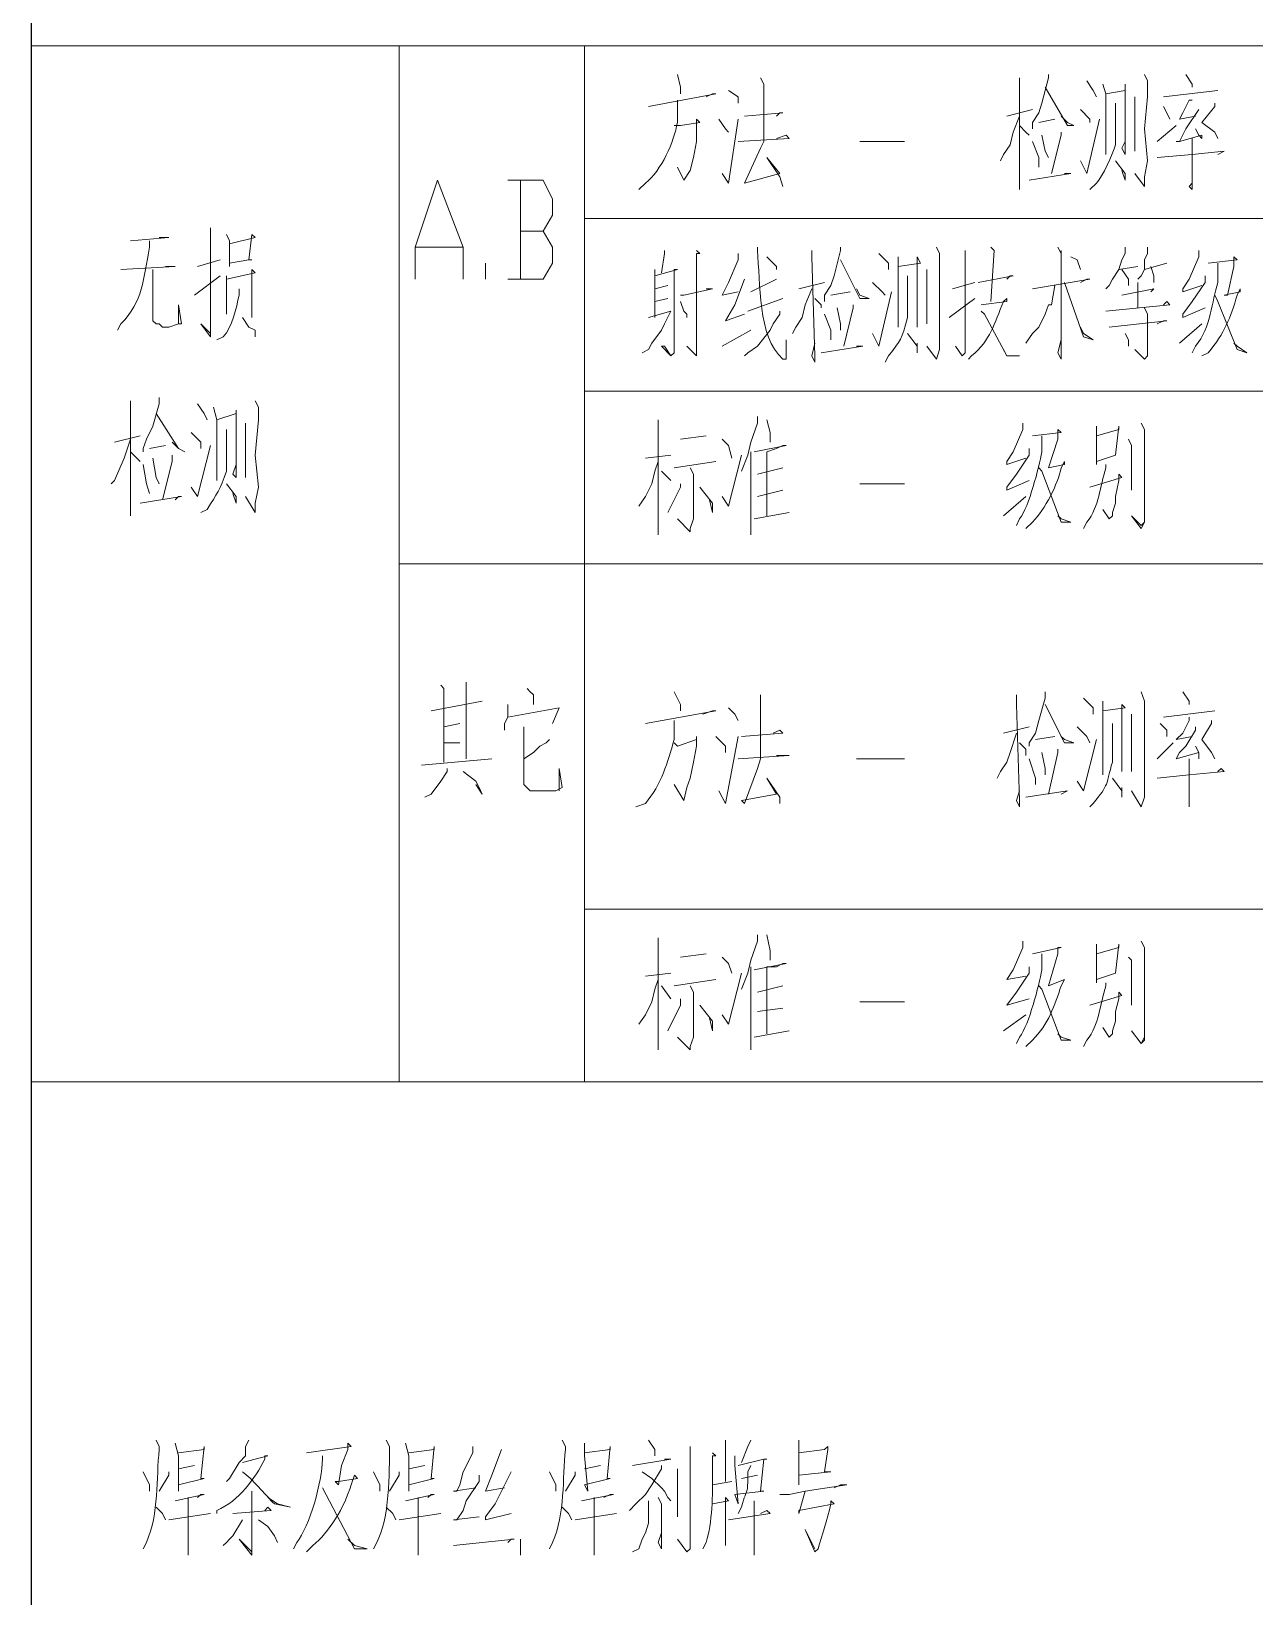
# Model space of a CAD drawing. Header units: millimetres. Extents: x 1435 to 2259, y 1083 to 2249.
# Drawn here: x 2074.3 to 2143.2, y 1935.3 to 2023.4 of the extents above; entities that cross this region are included whole.
import ezdxf

# ---------------------------------------------------------------- set-up
doc = ezdxf.new("R2010")
doc.units = ezdxf.units.MM
doc.layers.add('1', color=7, linetype='Continuous')

msp = doc.modelspace()

# ---------------------------------------------------------------- linework, layer by layer
at = {"layer": '1', "color": 0, "lineweight": 25}
msp.add_lwpolyline([(2240.665, 1828.579), (2240.665, 2230.699), (2074.345, 2230.699), (2074.345, 1760.539)], dxfattribs=at)
at = {"layer": '1', "color": 0, "lineweight": 9}
for points in [[(2240.665, 2022.619), (2074.345, 2022.619)], [(2095.045, 2022.619), (2095.045, 1964.299)], [(2105.485, 2022.619), (2105.485, 1964.299)], [(2110.705, 2020.999), (2110.885, 2020.279), (2110.885, 2019.919)], [(2115.385, 2020.819), (2115.565, 2020.459), (2115.565, 2017.219), (2115.385, 2016.859), (2114.485, 2014.879), (2114.485, 2014.879), (2116.465, 2015.419), (2115.745, 2016.319), (2116.465, 2015.239), (2116.645, 2014.699)], [(2129.965, 2020.819), (2129.965, 2020.639), (2129.965, 2020.459), (2129.965, 2014.879), (2129.965, 2014.519), (2129.965, 2014.879), (2129.965, 2015.599)], [(2131.585, 2020.999), (2131.585, 2020.819), (2131.225, 2019.379), (2131.045, 2018.839), (2130.685, 2018.299), (2130.685, 2017.939)], [(2133.745, 2020.639), (2134.105, 2020.099), (2134.285, 2019.739)], [(2134.645, 2020.459), (2134.825, 2019.919), (2134.825, 2016.499), (2134.825, 2016.859), (2134.825, 2017.219)], [(2134.825, 2019.919), (2135.905, 2020.099), (2135.905, 2020.459), (2135.905, 2016.499), (2135.725, 2016.859), (2135.905, 2017.219)], [(2136.985, 2020.999), (2137.165, 2020.639), (2137.165, 2019.739), (2136.985, 2017.939), (2137.165, 2016.139), (2136.985, 2015.239), (2136.985, 2014.699), (2136.445, 2015.419)], [(2139.325, 2020.999), (2139.685, 2020.459), (2139.685, 2020.279)], [(2109.085, 2019.199), (2112.865, 2019.919), (2112.685, 2019.919), (2112.325, 2019.739)], [(2113.585, 2020.099), (2114.125, 2019.739), (2114.125, 2019.379)], [(2131.405, 2020.279), (2132.665, 2018.119), (2133.025, 2018.119), (2132.665, 2018.299), (2132.305, 2018.659)], [(2136.445, 2019.739), (2136.445, 2016.679), (2136.445, 2017.399)], [(2138.065, 2019.739), (2141.125, 2020.099)], [(2139.685, 2019.559), (2139.505, 2019.559), (2139.145, 2018.839), (2138.965, 2018.479), (2139.865, 2018.659)], [(2114.485, 2018.659), (2116.645, 2018.839), (2116.465, 2018.839), (2116.285, 2018.659)], [(2129.965, 2018.659), (2129.605, 2017.759), (2129.425, 2017.039), (2129.065, 2016.499), (2128.885, 2016.139)], [(2129.245, 2018.659), (2130.685, 2019.019)], [(2133.385, 2019.019), (2133.925, 2018.479), (2133.925, 2018.299)], [(2138.065, 2019.199), (2138.245, 2018.839), (2138.425, 2018.479)], [(2140.045, 2019.019), (2140.045, 2019.019), (2139.325, 2017.939), (2138.965, 2017.219), (2138.785, 2017.219), (2138.965, 2017.219), (2140.225, 2017.579), (2140.225, 2017.399), (2140.045, 2017.579), (2139.865, 2017.939)], [(2140.945, 2019.379), (2140.945, 2019.199), (2140.225, 2018.299), (2140.945, 2017.759), (2141.125, 2017.399)], [(2110.525, 2018.119), (2110.885, 2018.119), (2111.965, 2018.299), (2111.785, 2018.479), (2111.785, 2017.939), (2111.785, 2017.219), (2111.605, 2016.319), (2111.425, 2015.599), (2111.065, 2015.059), (2110.705, 2015.779)], [(2113.045, 2018.479), (2113.405, 2017.939), (2113.585, 2017.759)], [(2113.225, 2015.419), (2113.585, 2014.879), (2114.125, 2018.479)], [(2129.965, 2018.119), (2130.325, 2017.759), (2130.505, 2017.579)], [(2131.045, 2018.299), (2131.945, 2018.479)], [(2132.305, 2017.759), (2132.305, 2017.579), (2131.765, 2015.419)], [(2133.385, 2016.139), (2133.745, 2015.419), (2134.465, 2018.479)], [(2137.705, 2017.219), (2138.785, 2018.119)], [(2114.125, 2017.219), (2117.005, 2017.399), (2116.825, 2017.579), (2116.285, 2017.399)], [(2120.965, 2017.219), (2123.485, 2017.219)], [(2130.685, 2017.219), (2131.045, 2016.319), (2131.045, 2015.779)], [(2131.225, 2017.579), (2131.405, 2016.679), (2131.585, 2016.319)], [(2139.685, 2017.399), (2139.685, 2017.219), (2139.685, 2014.879), (2139.685, 2014.519), (2139.505, 2014.699), (2139.685, 2014.879)], [(2135.365, 2016.139), (2135.905, 2015.419), (2135.905, 2015.059), (2135.725, 2015.599)], [(2137.705, 2016.319), (2139.685, 2016.499), (2141.485, 2016.679), (2141.485, 2016.679), (2141.125, 2016.499)], [(2130.505, 2015.059), (2132.845, 2015.419), (2132.665, 2015.419), (2132.485, 2015.419)], [(2095.945, 2009.479), (2095.945, 2011.279), (2097.205, 2015.059), (2098.645, 2011.279), (2098.645, 2009.479)], [(2103.145, 2012.179), (2103.685, 2013.079), (2103.685, 2013.979), (2103.145, 2015.059), (2101.165, 2015.059)], [(2101.885, 2015.059), (2101.885, 2009.479)], [(2240.665, 2012.899), (2105.485, 2012.899)], [(2079.925, 2011.639), (2082.085, 2011.819), (2081.905, 2011.819), (2081.545, 2011.819)], [(2084.425, 2012.359), (2084.425, 2012.179), (2084.425, 2012.179), (2084.425, 2006.599), (2084.425, 2006.419), (2084.425, 2006.239), (2083.885, 2006.959), (2084.425, 2006.419)], [(2085.325, 2011.999), (2085.505, 2011.639), (2085.505, 2010.199)], [(2085.505, 2011.459), (2086.945, 2011.819), (2086.765, 2011.999), (2086.585, 2010.559), (2086.765, 2010.559), (2086.585, 2010.559), (2085.505, 2010.379)], [(2101.165, 2009.479), (2103.145, 2009.479), (2103.685, 2010.379), (2103.685, 2011.279), (2103.145, 2012.179), (2101.885, 2012.179)], [(2095.945, 2011.279), (2098.645, 2011.279)], [(2109.985, 2011.099), (2109.985, 2010.919), (2109.805, 2009.839)], [(2111.785, 2011.099), (2111.965, 2010.919), (2111.785, 2010.919), (2111.785, 2005.339), (2111.785, 2005.159), (2111.785, 2005.159), (2111.245, 2005.699), (2111.785, 2005.159), (2111.785, 2005.339)], [(2114.125, 2010.919), (2114.125, 2010.559), (2113.585, 2009.299), (2113.225, 2008.579), (2114.125, 2008.759)], [(2116.285, 2010.019), (2116.285, 2010.199), (2115.745, 2010.739)], [(2118.265, 2011.099), (2118.265, 2010.919), (2118.265, 2010.739), (2118.445, 2005.159), (2118.445, 2004.799), (2118.265, 2005.159), (2118.445, 2005.879)], [(2119.885, 2011.279), (2119.885, 2011.099), (2119.525, 2009.659), (2119.345, 2009.119), (2118.985, 2008.579), (2118.985, 2008.219)], [(2122.045, 2010.919), (2122.585, 2010.379), (2122.585, 2010.019)], [(2123.125, 2010.739), (2123.125, 2010.199), (2123.125, 2008.579), (2123.125, 2007.499), (2123.125, 2006.779), (2123.125, 2007.499)], [(2123.125, 2010.199), (2124.385, 2010.379), (2124.205, 2010.739), (2124.205, 2006.779), (2124.205, 2007.139), (2124.205, 2007.499)], [(2125.285, 2011.279), (2125.465, 2010.919), (2125.465, 2010.019), (2125.465, 2008.219), (2125.465, 2006.419), (2125.465, 2005.519), (2125.285, 2004.979), (2124.745, 2005.699)], [(2126.905, 2011.099), (2126.905, 2010.739), (2126.905, 2005.699), (2126.905, 2005.339), (2126.725, 2005.159), (2126.365, 2005.699), (2126.725, 2005.159)], [(2128.345, 2011.279), (2128.525, 2011.099), (2128.525, 2011.099), (2128.345, 2008.219)], [(2132.125, 2011.279), (2132.305, 2010.919), (2132.305, 2011.099), (2132.305, 2004.979), (2132.125, 2005.339), (2132.305, 2006.059)], [(2132.845, 2010.739), (2133.205, 2010.559), (2133.385, 2010.019)], [(2135.905, 2011.279), (2135.905, 2010.919), (2135.725, 2010.559), (2135.545, 2010.019), (2135.185, 2009.479), (2135.005, 2009.119), (2134.825, 2008.939)], [(2137.165, 2011.279), (2137.165, 2010.919), (2136.985, 2010.559), (2136.985, 2010.019), (2136.805, 2009.659), (2136.625, 2009.479)], [(2140.045, 2011.099), (2140.045, 2010.739), (2139.505, 2009.479), (2139.145, 2008.939), (2139.145, 2008.759), (2140.225, 2009.119)], [(2079.385, 2010.019), (2082.445, 2010.199), (2082.265, 2010.199), (2081.905, 2010.199)], [(2081.185, 2010.019), (2081.185, 2007.499), (2081.185, 2007.139), (2081.365, 2006.959), (2081.545, 2006.959), (2081.725, 2006.779), (2082.085, 2006.779), (2082.625, 2006.959), (2082.805, 2006.959), (2082.625, 2008.039), (2082.625, 2006.959)], [(2083.705, 2010.199), (2084.965, 2010.559)], [(2085.325, 2009.479), (2086.945, 2009.839), (2086.765, 2010.019), (2086.765, 2007.319), (2086.765, 2007.859)], [(2099.905, 2009.479), (2099.905, 2010.379)], [(2109.445, 2010.019), (2109.445, 2009.659), (2109.445, 2007.319)], [(2109.445, 2009.659), (2110.705, 2010.019), (2110.525, 2010.019), (2110.525, 2005.339), (2110.345, 2005.159), (2110.345, 2005.159), (2109.805, 2005.699), (2109.985, 2005.699), (2110.345, 2005.159)], [(2119.885, 2010.559), (2120.965, 2008.399), (2121.505, 2008.399), (2120.965, 2008.579), (2120.785, 2008.939)], [(2124.745, 2010.019), (2124.745, 2009.659), (2124.745, 2006.959), (2124.745, 2007.319), (2124.745, 2007.679)], [(2135.545, 2010.019), (2136.625, 2010.199)], [(2135.725, 2010.019), (2136.085, 2009.479), (2136.085, 2009.119)], [(2136.985, 2010.019), (2138.245, 2010.379)], [(2137.345, 2010.199), (2137.525, 2009.659), (2137.525, 2009.479), (2137.525, 2009.299)], [(2083.525, 2008.579), (2084.965, 2009.659)], [(2085.325, 2009.659), (2085.325, 2009.479), (2085.325, 2007.499), (2085.325, 2007.859), (2085.325, 2008.219)], [(2109.445, 2008.939), (2110.165, 2009.119)], [(2110.885, 2008.579), (2110.885, 2008.579), (2111.065, 2008.579), (2112.685, 2008.939), (2112.505, 2008.939), (2112.325, 2008.939)], [(2114.485, 2009.479), (2113.945, 2008.039), (2113.405, 2007.139), (2113.405, 2007.139), (2114.485, 2007.499)], [(2114.845, 2008.759), (2116.285, 2009.479)], [(2118.265, 2008.939), (2117.905, 2008.039), (2117.725, 2007.319), (2117.365, 2006.779), (2117.185, 2006.419)], [(2117.545, 2008.939), (2118.985, 2009.299)], [(2121.685, 2009.299), (2122.225, 2008.759), (2122.405, 2008.579)], [(2126.185, 2008.939), (2127.445, 2009.299)], [(2127.625, 2009.299), (2129.605, 2009.659), (2129.425, 2009.659), (2129.245, 2009.479)], [(2131.945, 2009.119), (2131.765, 2008.039), (2131.585, 2008.039), (2131.405, 2007.499), (2131.045, 2006.779), (2130.685, 2006.419), (2130.325, 2005.879)], [(2130.685, 2008.939), (2133.925, 2009.479), (2133.745, 2009.479), (2133.385, 2009.299)], [(2132.485, 2009.299), (2133.565, 2006.239), (2134.105, 2006.059), (2133.565, 2006.419), (2133.385, 2006.779)], [(2135.725, 2008.579), (2137.525, 2008.939), (2137.525, 2008.939), (2137.345, 2008.759)], [(2136.625, 2009.299), (2136.625, 2009.119), (2136.625, 2007.859)], [(2140.405, 2009.659), (2140.405, 2009.299), (2139.685, 2008.219), (2139.145, 2007.499), (2139.145, 2007.319), (2140.405, 2007.859)], [(2110.165, 2008.399), (2109.445, 2008.219)], [(2110.885, 2008.219), (2111.065, 2007.679), (2111.245, 2007.499), (2111.245, 2007.319)], [(2114.665, 2007.679), (2116.645, 2008.399)], [(2118.445, 2008.399), (2118.805, 2008.039), (2118.805, 2007.859)], [(2119.345, 2008.579), (2120.425, 2008.759)], [(2120.605, 2008.039), (2120.605, 2007.859), (2120.065, 2005.699)], [(2121.685, 2006.419), (2122.045, 2005.699), (2122.765, 2008.759)], [(2126.005, 2007.319), (2127.445, 2008.399)], [(2134.825, 2007.679), (2138.425, 2008.039), (2138.245, 2008.219), (2138.065, 2008.039)], [(2140.945, 2008.579), (2141.125, 2008.219), (2142.205, 2005.519), (2142.745, 2005.339), (2142.205, 2005.699), (2142.025, 2005.879)], [(2086.225, 2007.319), (2086.585, 2006.779), (2086.945, 2006.599), (2086.945, 2006.239)], [(2110.345, 2007.679), (2109.985, 2006.959), (2109.805, 2006.599), (2109.265, 2005.879), (2109.085, 2005.519), (2108.725, 2005.339)], [(2110.345, 2007.679), (2109.085, 2007.319)], [(2116.465, 2007.679), (2116.465, 2007.499), (2116.105, 2006.959), (2115.925, 2006.599), (2115.205, 2005.699), (2114.665, 2005.339), (2114.485, 2005.159)], [(2118.985, 2007.499), (2119.345, 2006.599), (2119.345, 2006.059)], [(2119.705, 2007.859), (2119.885, 2006.959), (2119.885, 2006.599)], [(2127.805, 2007.679), (2127.985, 2007.499), (2129.245, 2005.159), (2129.965, 2005.159), (2129.245, 2005.159), (2129.065, 2005.519)], [(2136.985, 2007.859), (2137.165, 2007.499), (2137.165, 2005.519), (2137.165, 2005.159), (2136.985, 2004.979), (2136.985, 2004.979), (2136.445, 2005.519), (2136.985, 2004.979), (2137.165, 2005.159)], [(2113.225, 2005.699), (2114.845, 2006.599)], [(2123.665, 2006.419), (2124.205, 2005.699), (2124.205, 2005.339), (2124.205, 2005.879)], [(2135.005, 2006.779), (2138.245, 2007.139), (2138.065, 2007.139), (2137.705, 2006.959)], [(2135.905, 2006.419), (2136.085, 2006.059), (2136.085, 2005.699)], [(2138.965, 2005.879), (2140.225, 2006.959)], [(2118.805, 2005.339), (2121.145, 2005.699), (2121.145, 2005.699), (2120.785, 2005.699)], [(2081.545, 2002.819), (2081.545, 2002.459), (2081.185, 2001.199), (2080.825, 2000.479), (2080.645, 1999.939), (2080.645, 1999.759)], [(2240.665, 2003.179), (2105.485, 2003.179)], [(2079.925, 2002.639), (2079.925, 2002.099), (2079.925, 1996.699), (2079.925, 1996.159), (2079.925, 1996.519), (2079.925, 1997.239)], [(2081.365, 2001.919), (2082.625, 1999.939), (2082.985, 1999.759), (2082.625, 1999.939), (2082.265, 2000.299)], [(2083.705, 2002.459), (2084.065, 2001.919), (2084.245, 2001.559)], [(2084.605, 2002.279), (2084.785, 2001.559), (2084.785, 2000.119), (2084.785, 1998.859), (2084.785, 1998.139), (2084.785, 1999.039)], [(2084.785, 2001.559), (2085.865, 2001.919), (2085.865, 2002.099), (2085.865, 1998.319), (2085.685, 1998.499), (2085.865, 1999.039)], [(2086.945, 2002.639), (2087.125, 2002.279), (2087.125, 2001.559), (2086.945, 1999.579), (2087.125, 1997.779), (2086.945, 1996.879), (2086.945, 1996.339), (2086.405, 1997.239)], [(2086.405, 2001.379), (2086.405, 2001.199), (2086.405, 1998.319), (2086.405, 1998.679), (2086.405, 1999.219)], [(2109.625, 2001.559), (2109.625, 1996.159), (2109.625, 1995.079), (2109.625, 1995.619), (2109.625, 1996.159)], [(2115.205, 2001.739), (2115.205, 2001.379), (2114.845, 2000.299), (2114.665, 1999.579), (2114.305, 1998.679)], [(2115.745, 2001.559), (2115.925, 2000.839), (2115.925, 2000.299)], [(2130.145, 2001.379), (2130.145, 2001.019), (2129.605, 1999.759), (2129.245, 1999.219), (2129.245, 1999.039), (2130.325, 1999.399)], [(2134.285, 2001.199), (2134.285, 2000.659), (2134.285, 1999.039), (2134.285, 1999.219), (2135.365, 1999.579), (2135.365, 1999.579), (2135.545, 2001.199), (2135.545, 2001.019), (2134.285, 2000.659)], [(2136.805, 2001.379), (2136.985, 2001.019), (2136.985, 1996.339), (2136.985, 1995.799), (2136.805, 1995.439), (2136.265, 1996.159), (2136.805, 1995.619), (2136.985, 1995.799)], [(2079.925, 2000.479), (2079.565, 1999.399), (2079.025, 1998.139), (2078.845, 1997.959)], [(2079.025, 2000.299), (2080.465, 2000.659)], [(2081.005, 1999.939), (2081.905, 2000.119)], [(2083.345, 2000.839), (2083.885, 2000.299), (2083.885, 1999.939)], [(2083.345, 1997.779), (2083.705, 1997.239), (2084.425, 2000.119)], [(2110.885, 2000.479), (2112.325, 2000.659)], [(2113.225, 2000.479), (2113.585, 2000.119), (2113.765, 1999.399)], [(2115.025, 1999.759), (2116.825, 2000.119), (2116.645, 2000.119), (2116.285, 1999.939), (2115.745, 1999.759), (2115.745, 1996.159)], [(2136.085, 2000.479), (2136.265, 2000.119), (2136.265, 1997.599), (2136.265, 1997.779), (2136.265, 1998.319)], [(2079.925, 1999.759), (2080.285, 1999.399), (2080.465, 1999.219)], [(2081.185, 1999.399), (2081.365, 1998.319), (2081.545, 1997.959)], [(2082.265, 1999.579), (2082.265, 1999.219), (2081.725, 1997.059)], [(2109.625, 1999.219), (2109.445, 1998.679), (2109.265, 1997.959), (2108.905, 1997.239), (2108.545, 1996.699)], [(2108.905, 1999.399), (2110.345, 1999.579)], [(2110.525, 1998.859), (2112.865, 1999.219)], [(2113.225, 1997.239), (2113.225, 1997.239), (2113.585, 1996.699), (2114.305, 1999.579)], [(2114.845, 1999.759), (2114.845, 1996.339), (2114.845, 1995.619), (2114.845, 1995.079), (2114.845, 1995.619)], [(2130.505, 1999.939), (2130.505, 1999.579), (2129.785, 1998.499), (2129.245, 1997.779), (2129.245, 1997.599), (2130.505, 1998.139)], [(2080.645, 1999.039), (2080.825, 1997.959), (2081.005, 1997.419)], [(2109.805, 1998.679), (2110.345, 1998.139)], [(2111.425, 1998.859), (2111.605, 1998.499), (2111.605, 1995.979), (2111.425, 1995.439), (2111.425, 1995.259), (2110.705, 1995.979), (2111.425, 1995.259)], [(2115.205, 1998.499), (2116.645, 1998.859)], [(2131.045, 1998.859), (2131.225, 1998.679), (2132.305, 1995.799), (2132.845, 1995.799), (2132.305, 1995.979), (2132.125, 1996.159)], [(2133.925, 1997.779), (2133.925, 1997.779), (2135.725, 1998.319), (2135.545, 1998.499), (2135.545, 1998.139), (2135.365, 1997.239), (2135.365, 1996.879), (2135.185, 1996.339), (2135.185, 1996.159), (2135.005, 1995.979), (2134.645, 1996.519)], [(2085.325, 1997.959), (2085.865, 1997.239), (2085.865, 1996.879), (2085.685, 1997.419)], [(2110.885, 1997.959), (2110.885, 1997.779), (2110.165, 1996.339)], [(2111.965, 1997.779), (2112.685, 1996.879), (2112.685, 1996.339), (2112.505, 1997.059)], [(2115.205, 1997.239), (2116.645, 1997.599)], [(2120.965, 1997.959), (2123.485, 1997.959)], [(2080.465, 1996.879), (2082.805, 1997.239), (2082.625, 1997.239), (2082.445, 1997.059)], [(2129.065, 1996.159), (2130.325, 1997.239)], [(2115.025, 1995.979), (2117.005, 1996.339)], [(2240.665, 1993.459), (2095.045, 1993.459)], [(2097.385, 1986.619), (2097.565, 1986.439), (2097.565, 1982.299)], [(2098.825, 1986.799), (2098.825, 1986.619), (2098.825, 1982.479)], [(2102.245, 1986.439), (2102.425, 1986.259), (2102.605, 1986.079), (2102.605, 1985.719), (2102.605, 1985.539)], [(2110.525, 1986.259), (2110.885, 1985.539), (2110.885, 1985.179)], [(2115.385, 1986.079), (2115.385, 1985.719), (2115.385, 1982.479), (2115.205, 1981.939), (2114.485, 1979.959), (2114.305, 1980.139), (2116.285, 1980.499), (2115.745, 1981.399), (2116.465, 1980.319), (2116.465, 1979.959)], [(2129.785, 1986.079), (2129.785, 1985.719), (2129.785, 1985.539), (2129.965, 1980.139), (2129.965, 1979.779), (2129.785, 1980.139), (2129.965, 1980.679)], [(2131.405, 1986.259), (2131.405, 1985.899), (2131.045, 1984.639), (2130.865, 1983.919), (2130.505, 1983.379), (2130.505, 1983.199)], [(2136.805, 1986.259), (2136.985, 1985.719), (2136.985, 1980.319), (2136.805, 1979.779), (2136.265, 1980.679)], [(2139.145, 1986.259), (2139.505, 1985.719), (2139.505, 1985.539)], [(2096.845, 1985.179), (2099.725, 1985.719)], [(2101.165, 1985.539), (2101.165, 1984.999), (2101.165, 1984.819), (2100.985, 1984.459), (2100.985, 1984.279), (2100.985, 1984.099), (2100.985, 1984.279), (2100.985, 1984.459), (2101.165, 1984.819), (2104.045, 1985.359), (2104.045, 1985.359), (2103.685, 1984.459)], [(2108.905, 1984.459), (2112.865, 1985.179), (2112.685, 1985.179), (2112.145, 1984.999)], [(2113.585, 1985.359), (2113.945, 1984.999), (2114.125, 1984.639)], [(2131.405, 1985.539), (2132.485, 1983.379), (2133.025, 1983.379), (2132.485, 1983.559), (2132.305, 1983.739)], [(2133.565, 1985.899), (2134.105, 1985.359), (2134.105, 1984.999)], [(2134.645, 1985.719), (2134.645, 1985.179), (2134.645, 1981.579), (2134.645, 1982.119), (2134.645, 1982.479)], [(2134.645, 1985.179), (2135.905, 1985.359), (2135.725, 1985.539), (2135.725, 1981.759), (2135.725, 1981.939), (2135.725, 1982.479)], [(2138.065, 1984.819), (2140.945, 1985.179)], [(2097.565, 1984.279), (2098.465, 1984.459)], [(2102.065, 1984.279), (2102.065, 1984.099), (2102.065, 1984.099), (2102.065, 1981.399), (2102.065, 1981.039), (2102.425, 1980.679), (2102.965, 1980.679), (2103.865, 1980.679), (2104.225, 1980.859), (2104.045, 1981.939), (2104.045, 1980.859), (2104.045, 1980.679)], [(2129.065, 1983.919), (2130.505, 1984.279)], [(2133.205, 1984.279), (2133.745, 1983.739), (2133.925, 1983.379)], [(2136.265, 1984.999), (2136.265, 1981.759), (2136.265, 1982.659)], [(2137.885, 1984.459), (2138.245, 1984.099), (2138.245, 1983.739)], [(2139.505, 1984.819), (2139.505, 1984.639), (2139.145, 1983.919), (2138.785, 1983.559), (2139.685, 1983.739)], [(2139.865, 1984.279), (2139.865, 1984.099), (2139.325, 1983.199), (2138.965, 1982.839), (2138.785, 1982.479), (2138.785, 1982.479), (2140.045, 1982.839), (2140.045, 1982.479), (2140.045, 1982.839), (2139.865, 1983.199)], [(2140.765, 1984.639), (2140.765, 1984.459), (2140.225, 1983.559), (2140.765, 1982.839), (2140.945, 1982.479)], [(2097.565, 1983.379), (2098.465, 1983.379)], [(2103.505, 1983.559), (2103.325, 1983.379), (2102.965, 1983.199), (2102.605, 1982.839), (2102.065, 1982.479)], [(2110.525, 1983.379), (2110.705, 1983.199), (2111.785, 1983.559), (2111.785, 1983.739), (2111.785, 1983.199), (2111.605, 1982.299), (2111.425, 1981.399), (2111.245, 1980.859), (2111.065, 1980.139), (2110.525, 1981.039)], [(2112.865, 1983.739), (2113.405, 1983.199), (2113.405, 1982.839)], [(2113.045, 1980.679), (2113.405, 1979.959), (2114.125, 1983.739)], [(2114.305, 1983.739), (2116.645, 1983.919), (2116.465, 1984.099), (2116.105, 1983.919)], [(2129.785, 1983.919), (2129.425, 1982.839), (2129.245, 1982.299), (2128.885, 1981.759), (2128.705, 1981.399)], [(2129.965, 1983.379), (2130.325, 1983.019), (2130.325, 1982.659)], [(2130.865, 1983.559), (2131.945, 1983.739)], [(2133.205, 1981.219), (2133.565, 1980.679), (2134.285, 1983.559)], [(2137.705, 1982.479), (2138.605, 1983.379)], [(2096.305, 1982.119), (2100.265, 1982.479)], [(2114.125, 1982.479), (2117.005, 1982.659), (2116.825, 1982.659), (2116.285, 1982.659)], [(2120.785, 1982.479), (2123.485, 1982.479)], [(2130.505, 1982.479), (2130.865, 1981.399), (2130.865, 1981.039)], [(2131.225, 1982.839), (2131.405, 1981.939), (2131.405, 1981.579)], [(2132.125, 1983.019), (2132.125, 1982.839), (2131.585, 1980.499)], [(2139.505, 1982.479), (2139.505, 1982.299), (2139.505, 1980.139), (2139.505, 1979.779), (2139.505, 1980.139)], [(2097.745, 1981.939), (2097.745, 1981.759), (2097.385, 1981.219), (2096.845, 1980.499), (2096.485, 1980.319)], [(2098.645, 1981.759), (2099.365, 1981.219), (2099.545, 1980.859), (2099.725, 1980.499), (2099.365, 1981.039)], [(2137.705, 1981.399), (2139.505, 1981.579), (2141.485, 1981.759), (2141.305, 1981.939), (2141.125, 1981.759)], [(2135.185, 1981.399), (2135.725, 1980.679), (2135.725, 1980.319), (2135.725, 1980.859)], [(2130.325, 1980.319), (2132.665, 1980.679), (2132.665, 1980.679), (2132.305, 1980.499)], [(2240.665, 1974.019), (2105.485, 1974.019)], [(2109.625, 1972.399), (2109.625, 1966.999), (2109.625, 1966.099), (2109.625, 1966.459), (2109.625, 1967.179)], [(2115.205, 1972.579), (2115.205, 1972.219), (2114.845, 1971.139), (2114.665, 1970.419), (2114.305, 1969.519)], [(2115.745, 1972.579), (2115.925, 1971.679), (2115.925, 1971.139)], [(2130.145, 1972.219), (2130.145, 1971.859), (2129.605, 1970.599), (2129.245, 1970.059), (2129.245, 1970.059), (2130.325, 1970.239)], [(2134.285, 1972.039), (2134.285, 1971.499), (2134.285, 1969.879), (2134.285, 1970.059), (2135.365, 1970.419), (2135.365, 1970.419), (2135.545, 1972.039), (2135.545, 1971.859), (2134.285, 1971.499)], [(2136.805, 1972.219), (2136.985, 1971.859), (2136.985, 1967.179), (2136.985, 1966.639), (2136.805, 1966.459), (2136.265, 1967.179), (2136.805, 1966.459), (2136.985, 1966.819)], [(2110.885, 1971.319), (2112.325, 1971.499)], [(2113.225, 1971.319), (2113.585, 1970.959), (2113.765, 1970.419)], [(2136.085, 1971.319), (2136.265, 1971.139), (2136.265, 1968.619), (2136.265, 1968.619), (2136.265, 1969.159)], [(2108.905, 1970.239), (2110.345, 1970.419)], [(2113.225, 1968.079), (2113.225, 1968.079), (2113.585, 1967.539), (2114.305, 1970.419)], [(2114.845, 1970.779), (2114.845, 1967.179), (2114.845, 1966.459), (2114.845, 1966.099), (2114.845, 1966.459)], [(2115.025, 1970.599), (2116.825, 1970.959), (2116.645, 1970.959), (2116.285, 1970.779), (2115.745, 1970.779), (2115.745, 1966.999)], [(2130.505, 1970.779), (2130.505, 1970.419), (2129.785, 1969.339), (2129.245, 1968.619), (2129.245, 1968.619), (2130.505, 1968.979)], [(2109.625, 1970.059), (2109.445, 1969.519), (2109.265, 1968.799), (2108.905, 1968.079), (2108.545, 1967.539)], [(2109.805, 1969.699), (2110.345, 1968.979)], [(2110.525, 1969.699), (2112.865, 1970.059)], [(2111.425, 1969.699), (2111.605, 1969.339), (2111.605, 1966.819), (2111.425, 1966.279), (2111.425, 1966.099), (2110.705, 1966.819), (2111.425, 1966.099)], [(2115.205, 1969.339), (2116.645, 1969.699)], [(2131.045, 1969.699), (2131.225, 1969.519), (2132.305, 1966.639), (2132.845, 1966.639), (2132.305, 1966.819), (2132.125, 1966.999)], [(2133.925, 1968.619), (2133.925, 1968.619), (2135.725, 1969.159), (2135.545, 1969.339), (2135.545, 1968.979), (2135.365, 1968.259), (2135.365, 1967.719), (2135.185, 1967.179), (2135.185, 1966.999), (2135.005, 1966.819), (2134.645, 1967.359)], [(2110.885, 1968.979), (2110.885, 1968.619), (2110.165, 1967.179)], [(2111.965, 1968.619), (2112.685, 1967.719), (2112.685, 1967.179), (2112.505, 1967.899)], [(2115.205, 1968.259), (2116.645, 1968.439)], [(2120.965, 1968.799), (2123.485, 1968.799)], [(2129.065, 1967.179), (2130.325, 1968.079)], [(2115.025, 1966.819), (2117.005, 1967.179)], [(2240.665, 1964.299), (2074.345, 1964.299)], [(2082.445, 1943.959), (2082.625, 1943.239), (2082.625, 1941.259), (2082.625, 1941.619), (2084.065, 1941.979), (2083.885, 1941.979), (2084.065, 1943.779), (2084.065, 1943.599), (2082.625, 1943.419)], [(2086.585, 1944.139), (2086.405, 1943.779), (2086.405, 1943.239), (2086.045, 1942.879), (2085.505, 1941.979), (2085.325, 1941.799)], [(2095.405, 1943.959), (2095.585, 1943.239), (2095.585, 1941.259), (2095.585, 1941.619), (2097.025, 1941.979), (2096.845, 1941.979), (2097.025, 1943.779), (2097.025, 1943.599), (2095.585, 1943.419)], [(2099.185, 1943.779), (2099.185, 1943.419), (2098.645, 1942.339), (2098.465, 1941.619), (2098.285, 1941.259), (2098.105, 1941.259), (2099.365, 1941.439)], [(2105.485, 1943.959), (2105.485, 1943.239), (2105.665, 1941.259), (2105.485, 1941.619), (2106.925, 1941.979), (2106.745, 1941.979), (2106.925, 1943.779), (2106.925, 1943.599), (2105.485, 1943.419)], [(2109.085, 1944.139), (2109.445, 1943.599), (2109.445, 1943.239)], [(2111.425, 1943.779), (2111.425, 1943.599), (2111.425, 1943.599), (2111.425, 1938.019), (2111.245, 1937.839), (2111.245, 1937.839), (2110.705, 1938.559), (2111.245, 1937.839)], [(2113.405, 1944.139), (2113.405, 1943.779), (2113.405, 1943.779), (2113.405, 1941.799)], [(2114.845, 1944.139), (2114.665, 1943.779), (2114.305, 1942.879)], [(2117.545, 1944.139), (2117.545, 1943.419), (2117.545, 1941.619), (2117.545, 1942.159), (2119.345, 1942.339), (2118.985, 1942.339), (2119.165, 1943.599), (2119.165, 1943.779), (2119.165, 1943.779), (2118.985, 1943.599), (2117.545, 1943.419)], [(2100.805, 1943.599), (2100.265, 1942.159), (2099.905, 1941.259), (2099.905, 1941.259), (2100.985, 1941.439)], [(2108.185, 1942.699), (2110.345, 1943.059), (2110.165, 1943.059), (2109.985, 1943.059)], [(2113.945, 1943.239), (2113.945, 1942.699), (2114.125, 1940.539), (2113.945, 1941.079), (2115.565, 1941.259), (2115.385, 1941.259), (2115.565, 1943.059), (2115.745, 1943.059), (2115.565, 1943.059), (2114.125, 1942.699)], [(2080.645, 1942.339), (2081.005, 1941.619), (2081.005, 1941.439), (2081.005, 1941.259)], [(2082.085, 1942.339), (2082.085, 1942.159), (2081.545, 1941.259)], [(2082.625, 1942.519), (2083.525, 1942.699)], [(2093.605, 1942.339), (2093.965, 1941.619), (2093.965, 1941.439), (2093.965, 1941.259)], [(2095.045, 1942.339), (2095.045, 1942.159), (2094.505, 1941.259)], [(2095.585, 1942.519), (2096.485, 1942.699)], [(2099.545, 1942.159), (2099.545, 1941.799), (2098.825, 1940.719), (2098.645, 1940.179), (2098.285, 1939.639), (2098.105, 1939.639), (2099.545, 1939.819)], [(2101.345, 1942.339), (2101.165, 1941.979), (2100.445, 1940.539), (2099.905, 1939.819), (2099.905, 1939.639), (2101.345, 1939.999)], [(2103.505, 1942.339), (2103.865, 1941.619), (2103.865, 1941.439), (2103.865, 1941.259)], [(2104.945, 1942.339), (2104.945, 1942.159), (2104.405, 1941.259)], [(2105.485, 1942.519), (2106.385, 1942.699)], [(2109.805, 1942.699), (2109.805, 1942.519), (2109.265, 1941.619), (2108.905, 1941.079), (2108.365, 1940.539), (2108.005, 1940.179)], [(2108.725, 1942.339), (2109.265, 1941.979), (2109.805, 1941.439), (2109.985, 1941.259), (2110.165, 1940.899), (2110.345, 1940.719)], [(2110.705, 1942.519), (2110.705, 1942.339), (2110.705, 1939.819), (2110.705, 1940.539)], [(2115.205, 1942.159), (2114.305, 1941.979)], [(2082.445, 1940.719), (2084.065, 1941.079), (2083.885, 1941.079), (2083.705, 1940.899)], [(2086.765, 1941.079), (2086.765, 1937.659), (2086.045, 1938.559), (2086.765, 1937.839)], [(2086.765, 1941.259), (2086.765, 1941.079)], [(2090.725, 1941.439), (2092.525, 1938.019), (2093.245, 1938.019), (2092.525, 1938.199), (2092.525, 1938.199), (2092.165, 1938.559)], [(2095.405, 1940.719), (2097.025, 1941.079), (2096.845, 1941.079), (2096.665, 1940.899)], [(2105.305, 1940.719), (2107.105, 1941.079), (2106.925, 1941.079), (2106.565, 1940.899)], [(2113.765, 1941.799), (2112.685, 1941.619)], [(2116.465, 1941.079), (2117.005, 1941.079), (2117.905, 1941.259), (2120.245, 1941.619), (2119.885, 1941.619), (2119.525, 1941.439)], [(2081.365, 1940.359), (2081.725, 1939.999), (2081.905, 1939.639)], [(2083.165, 1940.899), (2083.165, 1937.659), (2083.165, 1938.199), (2083.165, 1938.559)], [(2085.685, 1939.999), (2087.845, 1940.179), (2087.665, 1940.359), (2087.485, 1940.179)], [(2094.325, 1940.359), (2094.685, 1939.999), (2094.865, 1939.639)], [(2096.125, 1940.899), (2096.125, 1937.659), (2096.125, 1938.199), (2096.125, 1938.559)], [(2104.225, 1940.359), (2104.585, 1939.999), (2104.765, 1939.639)], [(2106.025, 1940.899), (2106.025, 1937.659), (2106.025, 1938.199), (2106.025, 1938.559)], [(2109.085, 1940.719), (2109.085, 1940.539), (2109.085, 1939.459), (2108.905, 1938.919), (2108.725, 1938.559), (2108.545, 1938.019), (2108.185, 1937.839)], [(2109.625, 1940.899), (2109.805, 1940.539), (2109.805, 1938.019), (2109.625, 1938.379), (2109.805, 1938.919)], [(2112.685, 1940.539), (2113.585, 1940.719), (2113.405, 1940.899), (2113.405, 1938.199), (2113.405, 1938.739), (2113.405, 1939.099)], [(2115.025, 1940.719), (2115.025, 1940.539), (2115.025, 1937.659), (2115.025, 1938.019), (2115.025, 1938.379)], [(2082.085, 1939.639), (2084.425, 1939.999)], [(2086.225, 1939.639), (2085.685, 1938.739), (2085.505, 1938.559), (2085.325, 1938.379), (2085.145, 1938.199), (2085.145, 1938.199)], [(2087.125, 1939.639), (2087.665, 1939.279), (2088.025, 1938.739), (2088.205, 1938.379)], [(2095.045, 1939.639), (2097.385, 1939.999)], [(2104.945, 1939.639), (2107.285, 1939.999)], [(2113.585, 1939.639), (2115.925, 1939.999), (2115.745, 1940.179), (2115.385, 1939.999)], [(2098.105, 1938.199), (2101.525, 1938.559)], [(2101.525, 1938.559), (2101.345, 1938.559), (2101.165, 1938.379)], [(2101.885, 1937.659), (2101.885, 1938.559)]]:
    msp.add_lwpolyline(points, dxfattribs=at)
for points, knots in [([(2110.705, 2019.559), (2110.705, 2019.559), (2110.705, 2018.299), (2110.705, 2018.299), (2110.525, 2017.219), (2109.805, 2015.599), (2108.905, 2014.879), (2108.905, 2014.879), (2108.545, 2014.519), (2108.545, 2014.519)], [0, 0, 0, 0, 1, 1, 1, 2, 2, 2, 3, 3, 3, 3]), ([(2135.365, 2019.379), (2135.365, 2019.379), (2135.365, 2017.039), (2135.365, 2017.039), (2135.185, 2016.499), (2134.645, 2015.239), (2134.285, 2014.879), (2134.285, 2014.879), (2133.925, 2014.519), (2133.925, 2014.519)], [0, 0, 0, 0, 1, 1, 1, 2, 2, 2, 3, 3, 3, 3]), ([(2081.005, 2011.639), (2081.005, 2011.639), (2081.005, 2011.279), (2081.005, 2011.279), (2080.645, 2009.479), (2080.645, 2008.219), (2079.385, 2006.959), (2079.385, 2006.959), (2079.205, 2006.599), (2079.205, 2006.599)], [0, 0, 0, 0, 1, 1, 1, 2, 2, 2, 3, 3, 3, 3]), ([(2115.205, 2011.279), (2115.205, 2011.279), (2115.205, 2011.099), (2115.205, 2011.099), (2115.385, 2009.299), (2115.205, 2006.239), (2116.645, 2004.979), (2116.645, 2004.979), (2116.825, 2004.979), (2116.825, 2004.979), (2116.825, 2004.979), (2116.825, 2006.059), (2116.825, 2006.059), (2116.825, 2006.059), (2116.825, 2004.979), (2116.825, 2004.979)], [0, 0, 0, 0, 1, 1, 1, 2, 2, 2, 3, 3, 3, 4, 4, 4, 5, 5, 5, 5]), ([(2140.585, 2010.379), (2140.585, 2010.379), (2142.205, 2010.559), (2142.205, 2010.559), (2142.205, 2010.559), (2142.025, 2010.739), (2142.025, 2010.739), (2142.025, 2010.739), (2142.025, 2010.199), (2142.025, 2010.199), (2142.025, 2010.199), (2141.665, 2008.579), (2141.665, 2008.579), (2141.665, 2008.579), (2141.485, 2008.579), (2141.485, 2008.579), (2141.485, 2008.579), (2142.385, 2008.759), (2142.385, 2008.759), (2142.385, 2008.759), (2142.385, 2008.939), (2142.385, 2008.939), (2142.385, 2008.939), (2142.205, 2008.579), (2142.205, 2008.579), (2141.845, 2007.319), (2141.485, 2006.419), (2140.585, 2005.339), (2140.585, 2005.339), (2140.225, 2005.159), (2140.225, 2005.159)], [0, 0, 0, 0, 1, 1, 1, 2, 2, 2, 3, 3, 3, 4, 4, 4, 5, 5, 5, 6, 6, 6, 7, 7, 7, 8, 8, 8, 9, 9, 9, 10, 10, 10, 10]), ([(2141.125, 2010.379), (2141.125, 2010.379), (2141.125, 2009.299), (2141.125, 2009.299), (2140.765, 2008.219), (2140.765, 2006.779), (2139.865, 2005.699), (2139.865, 2005.699), (2139.685, 2005.339), (2139.685, 2005.339)], [0, 0, 0, 0, 1, 1, 1, 2, 2, 2, 3, 3, 3, 3]), ([(2086.045, 2008.939), (2086.045, 2008.939), (2086.045, 2008.579), (2086.045, 2008.579), (2085.865, 2007.859), (2085.685, 2006.779), (2085.145, 2006.239), (2085.145, 2006.239), (2084.785, 2006.059), (2084.785, 2006.059)], [0, 0, 0, 0, 1, 1, 1, 2, 2, 2, 3, 3, 3, 3]), ([(2123.665, 2009.659), (2123.665, 2009.659), (2123.665, 2007.319), (2123.665, 2007.319), (2123.305, 2006.059), (2123.305, 2006.059), (2122.585, 2005.159), (2122.585, 2005.159), (2122.405, 2004.799), (2122.405, 2004.799)], [0, 0, 0, 0, 1, 1, 1, 2, 2, 2, 3, 3, 3, 3]), ([(2127.805, 2008.039), (2127.805, 2008.039), (2129.245, 2008.219), (2129.245, 2008.219), (2129.245, 2008.219), (2129.245, 2008.399), (2129.245, 2008.399), (2129.245, 2008.399), (2129.065, 2008.219), (2129.065, 2008.219), (2128.525, 2006.959), (2128.345, 2006.059), (2127.265, 2005.159), (2127.265, 2005.159), (2127.085, 2004.979), (2127.085, 2004.979)], [0, 0, 0, 0, 1, 1, 1, 2, 2, 2, 3, 3, 3, 4, 4, 4, 5, 5, 5, 5]), ([(2085.325, 2001.019), (2085.325, 2001.019), (2085.325, 1998.679), (2085.325, 1998.679), (2084.965, 1997.599), (2084.785, 1997.419), (2084.245, 1996.519), (2084.245, 1996.519), (2083.885, 1996.339), (2083.885, 1996.339)], [0, 0, 0, 0, 1, 1, 1, 2, 2, 2, 3, 3, 3, 3]), ([(2130.685, 2000.659), (2130.685, 2000.659), (2132.305, 2000.839), (2132.305, 2000.839), (2132.305, 2000.839), (2132.125, 2001.019), (2132.125, 2001.019), (2132.125, 2001.019), (2132.125, 2000.479), (2132.125, 2000.479), (2132.125, 2000.479), (2131.585, 1998.859), (2131.585, 1998.859), (2131.585, 1998.859), (2131.585, 1998.859), (2131.585, 1998.859), (2131.585, 1998.859), (2132.485, 1999.039), (2132.485, 1999.039), (2132.485, 1999.039), (2132.485, 1999.219), (2132.485, 1999.219), (2132.485, 1999.219), (2132.305, 1998.859), (2132.305, 1998.859), (2132.125, 1997.959), (2131.405, 1996.519), (2130.685, 1995.799), (2130.685, 1995.799), (2130.325, 1995.439), (2130.325, 1995.439)], [0, 0, 0, 0, 1, 1, 1, 2, 2, 2, 3, 3, 3, 4, 4, 4, 5, 5, 5, 6, 6, 6, 7, 7, 7, 8, 8, 8, 9, 9, 9, 10, 10, 10, 10]), ([(2131.225, 2000.659), (2131.225, 2000.659), (2131.225, 1999.759), (2131.225, 1999.759), (2131.045, 1998.859), (2130.505, 1996.699), (2129.965, 1995.979), (2129.965, 1995.979), (2129.785, 1995.619), (2129.785, 1995.619)], [0, 0, 0, 0, 1, 1, 1, 2, 2, 2, 3, 3, 3, 3]), ([(2134.825, 1999.039), (2134.825, 1999.039), (2134.825, 1998.859), (2134.825, 1998.859), (2134.465, 1997.779), (2134.465, 1996.699), (2133.745, 1995.799), (2133.745, 1995.799), (2133.565, 1995.439), (2133.565, 1995.439)], [0, 0, 0, 0, 1, 1, 1, 2, 2, 2, 3, 3, 3, 3]), ([(2110.525, 1984.639), (2110.525, 1984.639), (2110.525, 1983.559), (2110.525, 1983.559), (2110.165, 1982.299), (2109.805, 1981.039), (2108.905, 1979.959), (2108.905, 1979.959), (2108.365, 1979.779), (2108.365, 1979.779)], [0, 0, 0, 0, 1, 1, 1, 2, 2, 2, 3, 3, 3, 3]), ([(2135.185, 1984.459), (2135.185, 1984.459), (2135.185, 1982.299), (2135.185, 1982.299), (2134.825, 1981.039), (2135.005, 1981.039), (2134.105, 1979.959), (2134.105, 1979.959), (2133.925, 1979.779), (2133.925, 1979.779)], [0, 0, 0, 0, 1, 1, 1, 2, 2, 2, 3, 3, 3, 3]), ([(2131.225, 1971.499), (2131.225, 1971.499), (2131.225, 1970.599), (2131.225, 1970.599), (2131.045, 1969.699), (2130.505, 1967.539), (2129.965, 1966.819), (2129.965, 1966.819), (2129.785, 1966.459), (2129.785, 1966.459)], [0, 0, 0, 0, 1, 1, 1, 2, 2, 2, 3, 3, 3, 3]), ([(2130.685, 1971.499), (2130.685, 1971.499), (2132.305, 1971.859), (2132.305, 1971.859), (2132.305, 1971.859), (2132.125, 1971.859), (2132.125, 1971.859), (2132.125, 1971.859), (2132.125, 1971.499), (2132.125, 1971.499), (2132.125, 1971.499), (2131.585, 1969.699), (2131.585, 1969.699), (2131.585, 1969.699), (2131.585, 1969.699), (2131.585, 1969.699), (2131.585, 1969.699), (2132.485, 1970.059), (2132.485, 1970.059), (2132.485, 1970.059), (2132.485, 1970.059), (2132.485, 1970.059), (2132.485, 1970.059), (2132.305, 1969.699), (2132.305, 1969.699), (2131.945, 1968.619), (2131.585, 1967.539), (2130.685, 1966.639), (2130.685, 1966.639), (2130.325, 1966.279), (2130.325, 1966.279)], [0, 0, 0, 0, 1, 1, 1, 2, 2, 2, 3, 3, 3, 4, 4, 4, 5, 5, 5, 6, 6, 6, 7, 7, 7, 8, 8, 8, 9, 9, 9, 10, 10, 10, 10]), ([(2134.825, 1969.879), (2134.825, 1969.879), (2134.825, 1969.699), (2134.825, 1969.699), (2134.465, 1968.619), (2134.465, 1967.539), (2133.745, 1966.639), (2133.745, 1966.639), (2133.565, 1966.279), (2133.565, 1966.279)], [0, 0, 0, 0, 1, 1, 1, 2, 2, 2, 3, 3, 3, 3]), ([(2081.365, 1944.139), (2081.365, 1944.139), (2081.545, 1943.779), (2081.545, 1943.779), (2081.545, 1943.779), (2081.545, 1943.599), (2081.545, 1943.599), (2081.365, 1941.979), (2081.545, 1939.999), (2080.825, 1938.379), (2080.825, 1938.379), (2080.645, 1938.019), (2080.645, 1938.019)], [0, 0, 0, 0, 1, 1, 1, 2, 2, 2, 3, 3, 3, 4, 4, 4, 4]), ([(2089.825, 1943.419), (2089.825, 1943.419), (2092.345, 1943.779), (2092.345, 1943.779), (2092.345, 1943.779), (2092.165, 1943.959), (2092.165, 1943.959), (2092.165, 1943.959), (2092.165, 1943.599), (2092.165, 1943.599), (2092.165, 1943.599), (2091.805, 1942.699), (2091.805, 1942.699), (2091.805, 1942.699), (2091.625, 1941.619), (2091.625, 1941.619), (2091.625, 1941.619), (2091.445, 1941.799), (2091.445, 1941.799), (2091.445, 1941.799), (2091.625, 1941.799), (2091.625, 1941.799), (2091.625, 1941.799), (2092.705, 1941.979), (2092.705, 1941.979), (2092.705, 1941.979), (2092.525, 1942.159), (2092.525, 1942.159), (2092.525, 1942.159), (2092.345, 1941.619), (2092.345, 1941.619), (2091.985, 1940.359), (2091.085, 1938.919), (2090.185, 1938.199), (2090.185, 1938.199), (2089.825, 1937.839), (2089.825, 1937.839)], [0, 0, 0, 0, 1, 1, 1, 2, 2, 2, 3, 3, 3, 4, 4, 4, 5, 5, 5, 6, 6, 6, 7, 7, 7, 8, 8, 8, 9, 9, 9, 10, 10, 10, 11, 11, 11, 12, 12, 12, 12]), ([(2094.325, 1944.139), (2094.325, 1944.139), (2094.505, 1943.779), (2094.505, 1943.779), (2094.505, 1942.339), (2094.505, 1939.639), (2093.785, 1938.379), (2093.785, 1938.379), (2093.605, 1938.019), (2093.605, 1938.019)], [0, 0, 0, 0, 1, 1, 1, 2, 2, 2, 3, 3, 3, 3]), ([(2104.225, 1944.139), (2104.225, 1944.139), (2104.405, 1943.779), (2104.405, 1943.779), (2104.405, 1943.779), (2104.405, 1943.599), (2104.405, 1943.599), (2104.225, 1941.979), (2104.405, 1939.999), (2103.685, 1938.379), (2103.685, 1938.379), (2103.505, 1938.019), (2103.505, 1938.019)], [0, 0, 0, 0, 1, 1, 1, 2, 2, 2, 3, 3, 3, 4, 4, 4, 4]), ([(2086.225, 1942.879), (2086.225, 1942.879), (2087.665, 1943.239), (2087.665, 1943.239), (2087.665, 1943.239), (2087.485, 1943.239), (2087.485, 1943.239), (2087.485, 1943.239), (2087.485, 1943.059), (2087.485, 1943.059), (2086.945, 1941.979), (2086.045, 1940.719), (2084.785, 1940.179), (2084.785, 1940.179), (2084.785, 1939.999), (2084.785, 1939.999)], [0, 0, 0, 0, 1, 1, 1, 2, 2, 2, 3, 3, 3, 4, 4, 4, 5, 5, 5, 5]), ([(2090.725, 1943.239), (2090.725, 1943.239), (2090.725, 1943.059), (2090.725, 1943.059), (2090.725, 1941.799), (2090.005, 1939.279), (2089.285, 1938.379), (2089.285, 1938.379), (2089.105, 1938.019), (2089.105, 1938.019)], [0, 0, 0, 0, 1, 1, 1, 2, 2, 2, 3, 3, 3, 3]), ([(2112.685, 1943.419), (2112.685, 1943.419), (2112.865, 1943.239), (2112.865, 1943.239), (2112.865, 1943.239), (2112.685, 1943.239), (2112.685, 1943.239), (2112.685, 1943.239), (2112.685, 1942.339), (2112.685, 1942.339), (2112.685, 1941.079), (2112.685, 1939.459), (2112.325, 1938.379), (2112.325, 1938.379), (2112.145, 1938.019), (2112.145, 1938.019)], [0, 0, 0, 0, 1, 1, 1, 2, 2, 2, 3, 3, 3, 4, 4, 4, 5, 5, 5, 5]), ([(2086.225, 1942.339), (2086.225, 1942.339), (2086.225, 1942.339), (2086.225, 1942.339), (2086.765, 1941.979), (2087.485, 1941.079), (2088.025, 1940.539), (2088.025, 1940.539), (2088.925, 1940.359), (2088.925, 1940.359), (2088.925, 1940.359), (2088.205, 1940.539), (2088.205, 1940.539), (2088.205, 1940.539), (2087.665, 1940.899), (2087.665, 1940.899)], [0, 0, 0, 0, 1, 1, 1, 2, 2, 2, 3, 3, 3, 4, 4, 4, 5, 5, 5, 5]), ([(2114.845, 1942.699), (2114.845, 1942.699), (2114.665, 1942.339), (2114.665, 1942.339), (2114.665, 1940.899), (2114.665, 1941.619), (2114.305, 1940.359), (2114.305, 1940.359), (2114.125, 1939.999), (2114.125, 1939.999)], [0, 0, 0, 0, 1, 1, 1, 2, 2, 2, 3, 3, 3, 3]), ([(2117.905, 1941.259), (2117.905, 1941.259), (2117.545, 1939.999), (2117.545, 1939.999), (2117.545, 1939.999), (2117.545, 1940.179), (2117.545, 1940.179), (2117.545, 1940.179), (2119.525, 1940.539), (2119.525, 1940.539), (2119.525, 1940.539), (2119.345, 1940.719), (2119.345, 1940.719), (2119.345, 1940.719), (2119.345, 1940.539), (2119.345, 1940.539), (2119.165, 1939.639), (2118.805, 1938.739), (2118.625, 1938.019), (2118.625, 1938.019), (2118.445, 1937.839), (2118.445, 1937.839), (2118.445, 1937.839), (2117.905, 1939.099), (2117.905, 1939.099), (2117.905, 1939.099), (2118.445, 1938.019), (2118.445, 1938.019)], [0, 0, 0, 0, 1, 1, 1, 2, 2, 2, 3, 3, 3, 4, 4, 4, 5, 5, 5, 6, 6, 6, 7, 7, 7, 8, 8, 8, 9, 9, 9, 9])]:
    msp.add_open_spline(points, degree=3, knots=knots, dxfattribs=at)

doc.saveas('drawing.dxf')
